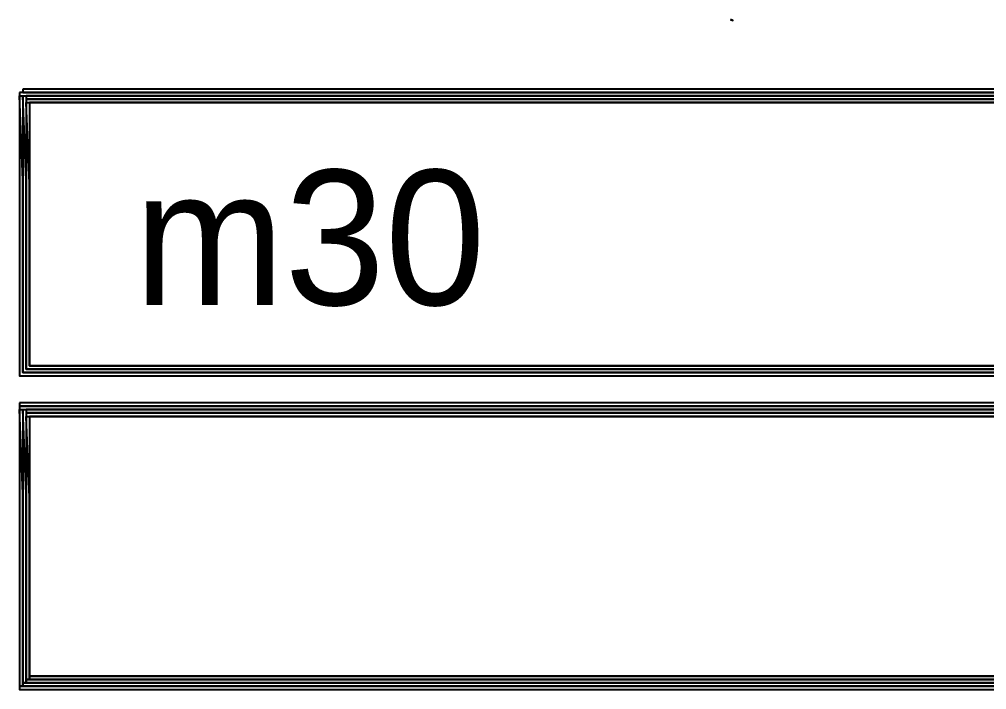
# Model space of a CAD drawing. Extents: x 0 to 1288, y 0 to 860.
# Drawn here: x 686 to 972.5, y 436 to 634.7 of the extents above; entities that cross this region are included whole.
import ezdxf

# ---------------------------------------------------------------- set-up
doc = ezdxf.new("R2010")
doc.units = 0
for name, color, linetype in [('C19', 19, 'CONTINUOUS'), ('C250', 250, 'CONTINUOUS'), ('C251', 251, 'CONTINUOUS'), ('C252', 252, 'CONTINUOUS'), ('C254', 254, 'CONTINUOUS'), ('C29', 29, 'CONTINUOUS'), ('C37', 37, 'CONTINUOUS'), ('C59', 59, 'CONTINUOUS'), ('C7', 7, 'CONTINUOUS')]:
    doc.layers.add(name, color=color, linetype=linetype)

msp = doc.modelspace()

# ---------------------------------------------------------------- linework, layer by layer
at = {"layer": 'C19'}
for points in [[(686, 519), (686, 437), (687, 437), (687, 494), (686, 519)], [(688, 519), (688, 518), (1270, 518)], [(1100, 519), (688, 519)]]:
    msp.add_lwpolyline(points, dxfattribs=at)
at = {"layer": 'C250'}
for points in [[(689, 610), (689, 532), (1270, 532), (1270, 610), (689, 610)], [(688, 518), (688, 517), (1270, 517)], [(1101, 518), (688, 518)], [(687, 438), (687, 437), (1272, 437), (1258, 438), (1227, 438), (1112, 438), (687, 438)]]:
    msp.add_lwpolyline(points, dxfattribs=at)
at = {"layer": 'C251'}
for points in [[(896.666687, 634.666687), (897.333313, 634.333313), (896.666687, 634.666687)], [(687, 614), (687, 613), (1272, 613)], [(1102, 614), (687, 614)], [(689, 517), (689, 440), (1270, 440), (1270, 517), (689, 517)], [(689, 440), (689, 439), (1270, 439)], [(1101, 440), (689, 440)], [(686, 437), (686, 436), (1272, 436)], [(1101, 437), (686, 437)]]:
    msp.add_lwpolyline(points, dxfattribs=at)
at = {"layer": 'C252'}
for points in [[(686, 613), (686, 612), (1272, 612)], [(1101, 613), (686, 613)], [(688, 611), (688, 610), (1270, 610)], [(1101, 611), (688, 611)], [(686, 521), (686, 520), (1272, 520)], [(1101, 521), (686, 521)]]:
    msp.add_lwpolyline(points, dxfattribs=at)
at = {"layer": 'C254'}
for points in [[(688, 612), (688, 611), (1270, 611)], [(1101, 612), (688, 612)], [(686, 520), (686, 519), (1272, 519)], [(1101, 520), (686, 520)]]:
    msp.add_lwpolyline(points, dxfattribs=at)
at = {"layer": 'C29'}
msp.add_lwpolyline([(686, 612), (686, 529), (1272, 529), (1272, 530), (687, 530), (687, 587), (686, 612)], dxfattribs=at)
at = {"layer": 'C37'}
msp.add_lwpolyline([(687, 519), (687, 438), (688, 438), (688, 494), (687, 519)], dxfattribs=at)
at = {"layer": 'C59'}
for points in [[(687, 612), (687, 530), (1272, 530)], [(1271, 531), (688, 531), (688, 587), (687, 612)], [(688, 439), (688, 438), (1270, 438)], [(1101, 439), (688, 439)]]:
    msp.add_lwpolyline(points, dxfattribs=at)
at = {"layer": 'C7'}
for points in [[(688, 610), (688, 531), (1270, 531), (1270, 532), (689, 532), (689, 586), (688, 610)], [(688, 517), (688, 439), (689, 439), (689, 493), (688, 517)]]:
    msp.add_lwpolyline(points, dxfattribs=at)

# ---------------------------------------------------------------- texts
at = {"layer": 'Text'}
msp.add_text('m30', height=40, dxfattribs=at).set_placement((720, 550))

doc.saveas('drawing.dxf')
